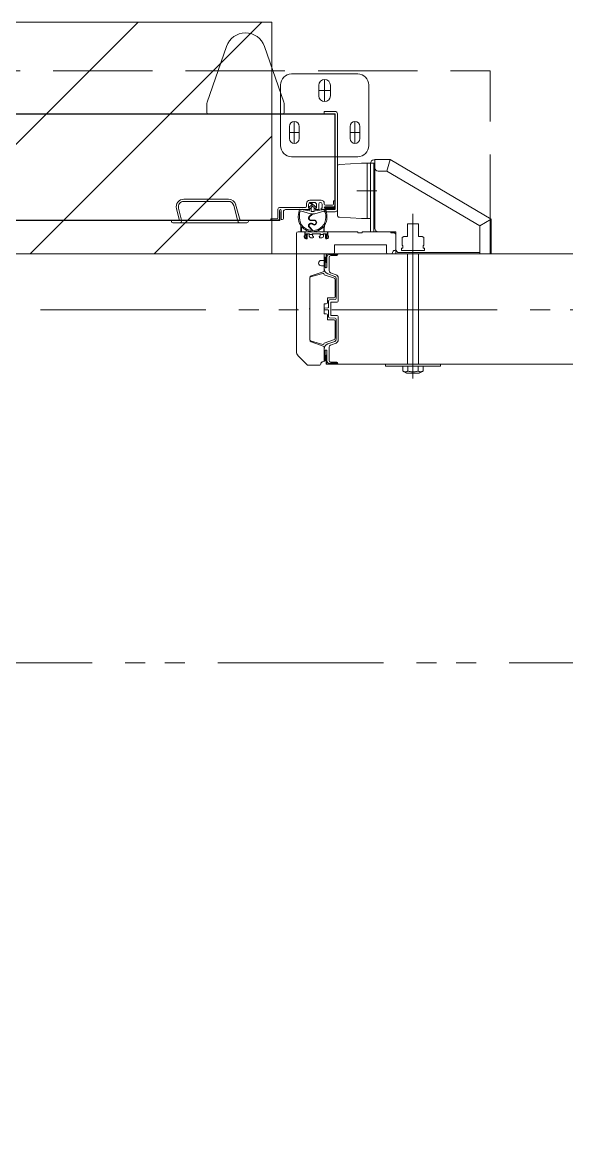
# Model space of a CAD drawing. Units: millimetres at full size. Extents: x -12803 to 120774, y -9413 to 101127.
# Drawn here: x 90024 to 90518, y 11129 to 12132 of the extents above; entities that cross this region are included whole.
import ezdxf

# ---------------------------------------------------------------- set-up
doc = ezdxf.new("R2010")
doc.units = ezdxf.units.MM
doc.header["$LTSCALE"] = 30
for name, pattern in [('DASHED3', [4, 3, -1]), ('DOUBLE_CHAIN1', [8.8, 5, -1, 0.6, -0.6, 0.6, -1]), ('LONG_CHAIN', [21, 18, -1, 1, -1])]:
    doc.linetypes.add(name, pattern=pattern)
doc.layers.add('0-0_NoName', color=7, linetype='Continuous')
for name, color, linetype, lineweight in [('1-1_AIHO20-排水溝', 7, 'Continuous', 15), ('2-0_通芯', 7, 'DOUBLE_CHAIN1', 15), ('2-2_間仕切り芯', 7, 'DOUBLE_CHAIN1', 15), ('3-3_AIHO30-厨房機器', 7, 'Continuous', 15)]:
    doc.layers.add(name, color=color, linetype=linetype, lineweight=lineweight)

# ---------------------------------------------------------------- blocks, each defined once
blk = doc.blocks.new('グループ部品-732')
at = {"layer": '1-1_AIHO20-排水溝'}
for points in [[(90250.36, 11922.41), (90250.36, 12132.41), (89450.36, 12132.41), (89450.36, 11922.41)], [(90250.36, 11922.41), (90750.36, 11922.41), (90750.36, 11097.41), (91530.36, 11097.41), (91530.36, 8897.41), (88250.36, 8897.41)]]:
    blk.add_lwpolyline(points, dxfattribs=at)
at = {"layer": '2-0_通芯'}
blk.add_line((74361.66, 11551.41), (120774.36, 11551.41), dxfattribs=at)
at = {"layer": '2-2_間仕切り芯'}
blk.add_line((83968.72, 11871.41), (92121.08, 11871.41), dxfattribs=at)
at = {"layer": '3-3_AIHO30-厨房機器'}
for p, q in [((89919.21, 11922.41), (90129.21, 12132.41)), ((90031.46, 11922.41), (90241.46, 12132.41)), ((90209.36, 12110.39), (90191.85, 12059.93)), ((90243.85, 12110.39), (90261.36, 12059.93)), ((90268.36, 12085.41), (90328.36, 12085.41)), ((90258.36, 12075.41), (90258.36, 12020.41)), ((90293.11, 12065.66), (90293.11, 12075.16)), ((90298.36, 12060.41), (90298.36, 12080.41)), ((90303.61, 12065.66), (90303.61, 12075.16)), ((90338.36, 12075.41), (90338.36, 12020.41)), ((90191.61, 12057.88), (90191.61, 12050.41)), ((90261.61, 12057.88), (90261.61, 12050.41)), ((90261.61, 12057.85), (90261.61, 12056.41)), ((90307.86, 12049.41), (89850.36, 12049.41)), ((90307.46, 12049.01), (89850.76, 12049.01)), ((90297.86, 12049.41), (90297.86, 12051.41)), ((90307.86, 12051.41), (90297.86, 12051.41)), ((90307.46, 11964.81), (90307.46, 12049.01)), ((90307.86, 11964.41), (90307.86, 12049.41)), ((90307.86, 11964.41), (90307.86, 12049.41)), ((90307.86, 11962.41), (90307.86, 12049.41)), ((90309.86, 12049.41), (90309.86, 11962.41)), ((90266.36, 12026.91), (90266.36, 12037.91)), ((90275.36, 12026.91), (90275.36, 12037.91)), ((90321.36, 12026.91), (90321.36, 12037.91)), ((90330.36, 12026.91), (90330.36, 12037.91)), ((90143.72, 11922.41), (90250.36, 12029.05)), ((90268.36, 12010.41), (90328.36, 12010.41)), ((90331.86, 12004.41), (90311.75, 12003.36)), ((90339.86, 12004.41), (90331.86, 12004.41)), ((90336.86, 11954.41), (90336.86, 12004.41)), ((90339.86, 11942.41), (90339.86, 12004.41)), ((90340.09, 12004.41), (90343.86, 12004.41)), ((90342.86, 12007.41), (90343.86, 12007.41)), ((90357.62, 12007.91), (90354.76, 11997.41)), ((90449.36, 11953.7), (90357.62, 12007.91)), ((90309.86, 11957.46), (90309.86, 12001.36)), ((90343.86, 11945.41), (90343.86, 12000.41)), ((90346.86, 11997.41), (90354.76, 11997.41)), ((90438.86, 11947.7), (90354.76, 11997.41)), ((90170.8, 11971.91), (90211.11, 11971.91)), ((90166.71, 11952.41), (90164.01, 11963.22)), ((90168.65, 11952.89), (90165.95, 11963.7)), ((90170.8, 11969.91), (90211.11, 11969.91)), ((90219.77, 11951.89), (90215.94, 11966.2)), ((90217.71, 11967.32), (90221.71, 11952.41)), ((90255.96, 11962.91), (90255.96, 11954.91)), ((90280.86, 11964.41), (90257.46, 11964.41)), ((90262.96, 11962.41), (90284.46, 11962.41)), ((90275.99, 11962.91), (90278.56, 11962.42)), ((90278.56, 11962.42), (90278.88, 11962.77)), ((90278.88, 11962.77), (90278.94, 11962.3)), ((90278.94, 11962.3), (90281.02, 11961.91)), ((90281.02, 11961.91), (90281.34, 11962.26)), ((90281.34, 11962.26), (90281.4, 11961.79)), ((90281.4, 11961.79), (90284.46, 11961.21)), ((90281.86, 11967.91), (90281.86, 11965.41)), ((90283.86, 11963.61), (90283.86, 11966.91)), ((90283.86, 11964.31), (90287.06, 11966.89)), ((90285.21, 11963.61), (90283.86, 11963.61)), ((90284.46, 11961.21), (90285.11, 11963.61)), ((90295.06, 11970.91), (90284.86, 11970.91)), ((90287.06, 11966.89), (90284.87, 11968.65)), ((90285.21, 11963.16), (90285.21, 11963.61)), ((90285.41, 11968.86), (90291.06, 11964.31)), ((90285.86, 11968.91), (90289.06, 11968.91)), ((90287.14, 11965.29), (90286.11, 11964.45)), ((90286.11, 11964.45), (90286.11, 11961.11)), ((90288.81, 11964.45), (90287.77, 11965.29)), ((90288.81, 11961.11), (90288.81, 11964.45)), ((90289.71, 11963.61), (90289.71, 11963.16)), ((90291.06, 11963.61), (90289.71, 11963.61)), ((90289.81, 11963.61), (90290.46, 11961.21)), ((90290.46, 11962.41), (90293.06, 11962.41)), ((90290.46, 11961.21), (90293.51, 11961.79)), ((90291.06, 11966.91), (90291.06, 11963.61)), ((90293.06, 11962.41), (90293.06, 11967.41)), ((90293.51, 11961.79), (90293.57, 11962.26)), ((90293.57, 11962.26), (90293.89, 11961.91)), ((90293.89, 11961.91), (90295.97, 11962.3)), ((90295.26, 11963.61), (90295.26, 11962.41)), ((90296.06, 11963.61), (90295.26, 11963.61)), ((90295.26, 11962.41), (90306.96, 11962.41)), ((90295.97, 11962.3), (90296.03, 11962.77)), ((90296.03, 11962.77), (90296.35, 11962.42)), ((90296.06, 11967.41), (90296.06, 11963.61)), ((90296.35, 11962.42), (90298.93, 11962.91)), ((90297.86, 11962.41), (90297.86, 11960.41)), ((90307.86, 11964.41), (90298, 11964.41)), ((90298.06, 11967.41), (90298.06, 11967.91)), ((90298.26, 11964.41), (90298.26, 11964.76)), ((90298.34, 11964.81), (90307.46, 11964.81)), ((90298.71, 11964.91), (90305.96, 11964.91)), ((90306.96, 11963.41), (90298.71, 11963.41)), ((90305.46, 11966.41), (90299.06, 11966.41)), ((90299.86, 11964.41), (90299.86, 11964.81)), ((90305.86, 11964.81), (90305.86, 11964.91)), ((90306.46, 11970.41), (90306.46, 11967.41)), ((90307.46, 11970.41), (90306.46, 11970.41)), ((90307.46, 11966.41), (90307.46, 11970.41)), ((89442.86, 11952.41), (90257.86, 11952.41)), ((89443.26, 11952.81), (90257.46, 11952.81)), ((90159.44, 11951.52), (90159.21, 11952.41)), ((90166.61, 11952.81), (90166.61, 11952.41)), ((90221.71, 11952.41), (90221.71, 11952.81)), ((90229.21, 11951.91), (90229.21, 11952.41)), ((90249.46, 11953.91), (90249.46, 11952.91)), ((90254.96, 11953.91), (90249.46, 11953.91)), ((90249.46, 11952.91), (90255.96, 11952.91)), ((90256.91, 11953.26), (90257.36, 11952.81)), ((90257.46, 11954.41), (90257.46, 11961.66)), ((90257.46, 11960.41), (90257.46, 11952.81)), ((90257.46, 11960.41), (90257.86, 11960.41)), ((90257.86, 11960.41), (90257.86, 11952.41)), ((90258.96, 11961.66), (90258.96, 11953.41)), ((90258.96, 11953.41), (90259.96, 11953.41)), ((90260.96, 11954.41), (90260.96, 11960.41)), ((90274.46, 11955.41), (90274.46, 11956.31)), ((90275.44, 11956.39), (90275.44, 11955.07)), ((90285.46, 11958.61), (90276.33, 11961.22)), ((90284.5, 11956.42), (90287.07, 11958.61)), ((90287.84, 11958.61), (90284.82, 11956.04)), ((90287.07, 11958.61), (90285.46, 11958.61)), ((90288.96, 11952.46), (90285.69, 11952.46)), ((90285.96, 11952.96), (90288.96, 11952.96)), ((90286.61, 11960.61), (90288.31, 11960.61)), ((90287.84, 11958.61), (90289.46, 11958.61)), ((90298.58, 11961.22), (90289.46, 11958.61)), ((90297.86, 11960.41), (90307.86, 11960.41)), ((90299.48, 11955.07), (90299.47, 11956.39)), ((90300.46, 11956.31), (90300.46, 11955.41)), ((90438.86, 11947.7), (90449.36, 11953.7)), ((90449.36, 11922.41), (90449.36, 11953.7)), ((90160.89, 11950.41), (90227.71, 11950.41)), ((90280.01, 11942.41), (90274.36, 11942.41)), ((90276.88, 11944.21), (90276.63, 11948.21)), ((90276.88, 11942.41), (90276.88, 11944.21)), ((90277.56, 11946.98), (90277.38, 11944.21)), ((90277.38, 11944.21), (90277.38, 11942.41)), ((90280.51, 11939.41), (90280.51, 11941.91)), ((90280.66, 11939.23), (90280.66, 11941.81)), ((90285.66, 11942.31), (90281.16, 11942.31)), ((90287.11, 11943.39), (90284.31, 11946.37)), ((90284.68, 11946.71), (90287.79, 11943.39)), ((90285.86, 11942.11), (90285.66, 11942.31)), ((90285.86, 11942.11), (90286.06, 11942.31)), ((90290.66, 11942.31), (90286.06, 11942.31)), ((90286.94, 11949.36), (90287.7, 11948.85)), ((90287.98, 11949.26), (90287.22, 11949.77)), ((90290.86, 11942.11), (90290.66, 11942.31)), ((90290.86, 11942.11), (90291.06, 11942.31)), ((90291.06, 11942.31), (90295.66, 11942.31)), ((90295.86, 11942.11), (90295.66, 11942.31)), ((90295.86, 11942.11), (90296.06, 11942.31)), ((90296.06, 11942.31), (90300.56, 11942.31)), ((90297.53, 11944.21), (90297.36, 11946.98)), ((90297.53, 11942.41), (90297.53, 11944.21)), ((90298.28, 11948.21), (90298.03, 11944.21)), ((90298.03, 11944.21), (90298.03, 11942.41)), ((90301.06, 11939.23), (90301.06, 11941.81)), ((90301.21, 11939.41), (90301.21, 11941.91)), ((90301.71, 11942.41), (90328.16, 11942.41)), ((90328.36, 11942.21), (90328.36, 11941.61)), ((90332.36, 11942.21), (90332.36, 11941.61)), ((90332.56, 11942.41), (90358.16, 11942.41)), ((90339.86, 11942.41), (90362.86, 11942.41)), ((90358.36, 11941.61), (90358.36, 11942.21)), ((90362.86, 11922.41), (90362.86, 11942.41)), ((90438.86, 11922.41), (90438.86, 11947.7)), ((90272.86, 11872.64), (90272.86, 11940.91)), ((90279.81, 11937.41), (90279.81, 11937.89)), ((90280.36, 11938.54), (90280.36, 11938.69)), ((90280.54, 11937.18), (90280.36, 11938.65)), ((90280.57, 11939.02), (90280.44, 11938.9)), ((90281.31, 11935.91), (90282.06, 11935.91)), ((90281.5, 11936.31), (90281.66, 11936.31)), ((90281.66, 11936.31), (90281.66, 11940.41)), ((90282.56, 11936.41), (90282.56, 11939.91)), ((90283.06, 11940.41), (90283.86, 11940.41)), ((90284.36, 11939.91), (90284.36, 11938.41)), ((90286.71, 11939.71), (90285.01, 11939.71)), ((90287.61, 11936.91), (90285.86, 11936.91)), ((90287.01, 11940.01), (90287.01, 11940.41)), ((90294.71, 11940.41), (90287.01, 11940.41)), ((90287.36, 11938.71), (90287.36, 11939.91)), ((90293.86, 11940.41), (90287.86, 11940.41)), ((90294.11, 11936.91), (90295.86, 11936.91)), ((90294.36, 11938.71), (90294.36, 11939.91)), ((90294.71, 11940.01), (90294.71, 11940.41)), ((90295.01, 11939.71), (90296.71, 11939.71)), ((90297.01, 11940.01), (90297.01, 11940.41)), ((90300.06, 11940.41), (90297.01, 11940.41)), ((90297.36, 11939.91), (90297.36, 11938.41)), ((90298.66, 11940.41), (90297.86, 11940.41)), ((90299.16, 11936.41), (90299.16, 11939.91)), ((90300.41, 11935.91), (90299.66, 11935.91)), ((90300.06, 11936.32), (90300.06, 11940.41)), ((90300.18, 11936.31), (90300.06, 11936.31)), ((90301.14, 11939.02), (90301.27, 11938.9)), ((90301.17, 11937.18), (90301.35, 11938.65)), ((90301.36, 11938.54), (90301.36, 11938.69)), ((90301.91, 11937.89), (90301.91, 11937.41)), ((90332.16, 11941.41), (90328.56, 11941.41)), ((90360.86, 11941.41), (90358.56, 11941.41)), ((90362.86, 11926.41), (90362.86, 11939.41)), ((90297.86, 11922.41), (90306.36, 11922.41)), ((90297.86, 11916.41), (90297.86, 11922.41)), ((90297.86, 11916.41), (90297.86, 11922.41)), ((90299.86, 11922.41), (90299.86, 11914.41)), ((90299.86, 11922.41), (90510.36, 11922.41)), ((90300.26, 11914.41), (90300.26, 11922.01)), ((90302.86, 11921.71), (90310.36, 11921.71)), ((90307.36, 11930.41), (90307.36, 11923.41)), ((90307.36, 11923.41), (90307.36, 11930.41)), ((90358.86, 11922.41), (90355.36, 11922.41)), ((90365.86, 11923.41), (90438.86, 11923.41)), ((90373.36, 11922.41), (90373.36, 11822.41)), ((90383.36, 11922.41), (90383.36, 11822.41)), ((90297.86, 11916.41), (90295.36, 11916.41)), ((90298.86, 11910.21), (90298.86, 11919.21)), ((90299.86, 11914.41), (90300.26, 11914.41)), ((90300.36, 11919.21), (90300.36, 11910.21)), ((90302.36, 11907.09), (90302.36, 11919.21)), ((90303.86, 11920.71), (90309.36, 11920.71)), ((90286.2, 11902.38), (90297.86, 11906.41)), ((90286.2, 11902.38), (90297.86, 11906.41)), ((90296.6, 11904.57), (90286.34, 11901.81)), ((90297.86, 11911.41), (90295.36, 11911.41)), ((90297.86, 11911.41), (90297.86, 11906.41)), ((90297.86, 11906.41), (90297.86, 11911.41)), ((90297.86, 11903.61), (90297.86, 11903.41)), ((90306.47, 11900.61), (90297.86, 11903.41)), ((90299.86, 11909.71), (90299.36, 11909.71)), ((90307.54, 11901.89), (90301.15, 11904.21)), ((90308.68, 11903.39), (90303.67, 11905.21)), ((90284.86, 11872.64), (90284.86, 11900.49)), ((90284.86, 11900.49), (90284.86, 11872.91)), ((90284.86, 11844.94), (90284.86, 11899.88)), ((90307.86, 11898.71), (90307.86, 11883.41)), ((90308.86, 11881.84), (90308.86, 11900.01)), ((90310.66, 11879.41), (90310.66, 11900.57)), ((90300.86, 11882.41), (90306.86, 11882.41)), ((90300.86, 11882.41), (90300.86, 11877.91)), ((90273.26, 11872.41), (90272.86, 11872.64)), ((90273.26, 11872.41), (90272.86, 11872.18)), ((90272.86, 11872.18), (90272.86, 11833.48)), ((90284.46, 11872.41), (90284.86, 11872.64)), ((90284.46, 11872.41), (90284.86, 11872.18)), ((90284.86, 11872.18), (90284.86, 11844.33)), ((90284.86, 11871.91), (90284.86, 11844.33)), ((90297.86, 11876.91), (90299.86, 11876.91)), ((90297.86, 11876.91), (90297.86, 11867.91)), ((90301.39, 11873.37), (90298.55, 11873.16)), ((90301.39, 11871.45), (90298.55, 11871.66)), ((90301.86, 11873.87), (90301.86, 11879.48)), ((90302.78, 11880.48), (90307.93, 11880.84)), ((90303.86, 11878.41), (90309.66, 11878.41)), ((90303.86, 11866.41), (90303.86, 11878.41)), ((90297.86, 11867.91), (90299.86, 11867.91)), ((90300.86, 11862.41), (90300.86, 11866.91)), ((90300.86, 11862.41), (90306.86, 11862.41)), ((90301.86, 11870.95), (90301.86, 11865.34)), ((90302.78, 11864.34), (90307.93, 11863.98)), ((90303.86, 11866.41), (90309.66, 11866.41)), ((90307.86, 11846.11), (90307.86, 11861.41)), ((90308.86, 11862.98), (90308.86, 11844.81)), ((90310.66, 11865.41), (90310.66, 11844.25)), ((90297.86, 11838.41), (90286.2, 11842.44)), ((90286.2, 11842.44), (90297.86, 11838.41)), ((90296.6, 11840.25), (90286.34, 11843.01)), ((90306.47, 11844.21), (90297.86, 11841.41)), ((90297.86, 11841.21), (90297.86, 11841.41)), ((90307.54, 11842.93), (90301.15, 11840.61)), ((90308.68, 11841.43), (90303.67, 11839.61)), ((90297.86, 11825.41), (90297.86, 11838.41)), ((90298.86, 11834.61), (90298.86, 11825.61)), ((90299.86, 11835.11), (90299.36, 11835.11)), ((90300.36, 11825.61), (90300.36, 11834.61)), ((90302.36, 11837.73), (90302.36, 11825.61)), ((90274.32, 11829.95), (90282.56, 11821.7)), ((90293.86, 11821.41), (90283.27, 11821.41)), ((90299.86, 11830.41), (90300.26, 11830.41)), ((90299.86, 11822.41), (90299.86, 11830.41)), ((90300.26, 11830.41), (90300.26, 11822.81)), ((90302.86, 11823.11), (90310.36, 11823.11)), ((90303.86, 11824.11), (90309.36, 11824.11)), ((90403.36, 11822.41), (90353.36, 11822.41)), ((90353.36, 11820.41), (90353.36, 11822.41)), ((90403.36, 11820.41), (90403.36, 11822.41)), ((90403.36, 11820.41), (90353.36, 11820.41)), ((90369.12, 11820.41), (90369.12, 11816.06)), ((90373.74, 11820.41), (90373.74, 11816.06)), ((90382.97, 11820.41), (90382.97, 11816.06)), ((90384.04, 11814.01), (90387.59, 11816.06)), ((90387.59, 11820.41), (90387.59, 11816.06))]:
    blk.add_line(p, q, dxfattribs=at)
at = {"layer": '3-3_AIHO30-厨房機器', "linetype": 'DASHED3'}
for p, q in [((88372.36, 12088.31), (90448.36, 12088.31)), ((90448.36, 11922.41), (90448.36, 12088.31)), ((90342.86, 11942.41), (90342.86, 12004.41)), ((90373.36, 11949.41), (90373.36, 11937.91)), ((90383.36, 11949.41), (90373.36, 11949.41)), ((90383.36, 11949.41), (90383.36, 11937.91)), ((90370.11, 11937.91), (90373.36, 11937.91)), ((90383.36, 11937.91), (90386.61, 11937.91)), ((88372.36, 11922.41), (90448.36, 11922.41)), ((90367.86, 11925.41), (90367.86, 11927.41)), ((90369.16, 11927.41), (90367.86, 11927.41)), ((90388.86, 11925.41), (90367.86, 11925.41)), ((90368.54, 11929.91), (90369.16, 11929.91)), ((90369.16, 11927.41), (90369.16, 11929.91)), ((90387.56, 11927.41), (90387.56, 11929.91)), ((90387.56, 11929.91), (90388.17, 11929.91)), ((90388.86, 11927.41), (90387.56, 11927.41)), ((90388.86, 11927.41), (90388.86, 11925.41))]:
    blk.add_line(p, q, dxfattribs=at)
at = {"layer": '3-3_AIHO30-厨房機器', "linetype": 'LONG_CHAIN'}
for p, q in [((90293.11, 12070.41), (90303.61, 12070.41)), ((90270.86, 12022.41), (90270.86, 12042.41)), ((90325.86, 12022.41), (90325.86, 12042.41)), ((90275.36, 12032.41), (90266.36, 12032.41)), ((90321.36, 12032.41), (90330.36, 12032.41)), ((90345.77, 11979.41), (90327.42, 11979.41)), ((90378.36, 11809.16), (90378.36, 11958.61))]:
    blk.add_line(p, q, dxfattribs=at)
at = {"layer": '3-3_AIHO30-厨房機器', "linetype": 'DASHED3'}
blk.add_lwpolyline([(89450.36, 11922.41), (90250.36, 11922.41), (90250.36, 12132.41), (89450.36, 12132.41)], close=True, dxfattribs=at)
at = {"layer": '3-3_AIHO30-厨房機器'}
for points in [[(90191.61, 12057.52), (90191.61, 12057.8), (90191.62, 12058.18), (90191.65, 12058.61), (90191.69, 12058.99), (90191.76, 12059.44), (90191.85, 12059.93)], [(90261.61, 12057.52), (90261.6, 12057.8), (90261.59, 12058.18), (90261.56, 12058.61), (90261.52, 12058.99), (90261.45, 12059.44), (90261.36, 12059.93)], [(90343.86, 12000.41), (90343.86, 12007.91), (90357.62, 12007.91)], [(90339.86, 11954.41), (90331.86, 11954.41), (90311.75, 11955.46)], [(90284.71, 11940.01), (90284.71, 11940.41), (90281.66, 11940.41)], [(90307.36, 11930.41), (90354.36, 11930.41), (90354.36, 11923.41)], [(90297.86, 11908.91), (90297.86, 11919.71), (90298.36, 11919.71), (90298.86, 11919.21)], [(90297.86, 11835.91), (90297.86, 11825.11), (90298.36, 11825.11), (90298.86, 11825.61)], [(90299.86, 11822.41), (90650.36, 11822.41), (90650.36, 10997.41), (91430.36, 10997.41), (91430.36, 8997.41), (88350.36, 8997.41), (88350.36, 11822.41), (89400.86, 11822.41)], [(90384.04, 11814.01), (90372.67, 11814.01), (90369.12, 11816.06)], [(90373.74, 11816.06), (90373.45, 11815.91), (90373.05, 11815.71), (90372.72, 11815.58), (90372.4, 11815.48), (90372.08, 11815.41), (90371.75, 11815.36), (90371.43, 11815.34), (90371.1, 11815.36), (90370.77, 11815.41), (90370.46, 11815.48), (90370.14, 11815.58), (90369.8, 11815.71), (90369.4, 11815.91), (90369.12, 11816.06)], [(90382.97, 11816.06), (90382.4, 11815.91), (90381.61, 11815.71), (90380.93, 11815.58), (90380.3, 11815.48), (90379.66, 11815.41), (90379, 11815.36), (90378.36, 11815.34), (90377.71, 11815.36), (90377.05, 11815.41), (90376.41, 11815.48), (90375.78, 11815.58), (90375.1, 11815.71), (90374.31, 11815.91), (90373.74, 11816.06)], [(90387.59, 11816.06), (90387.31, 11815.91), (90386.91, 11815.71), (90386.58, 11815.58), (90386.26, 11815.48), (90385.94, 11815.41), (90385.61, 11815.36), (90385.28, 11815.34), (90384.96, 11815.36), (90384.63, 11815.41), (90384.31, 11815.48), (90383.99, 11815.58), (90383.66, 11815.71), (90383.26, 11815.91), (90382.97, 11816.06)]]:
    blk.add_lwpolyline(points, dxfattribs=at)
at = {"layer": '3-3_AIHO30-厨房機器', "linetype": 'DASHED3'}
for points in [[(90368.54, 11929.91), (90368.54, 11937.01), (90370.11, 11937.91)], [(90388.17, 11929.91), (90388.17, 11937.01), (90386.61, 11937.91)]]:
    blk.add_lwpolyline(points, dxfattribs=at)
at = {"layer": '3-3_AIHO30-厨房機器'}
blk.add_lwpolyline([(88250.36, 11922.41), (90750.36, 11922.41), (90750.36, 11097.41), (91530.36, 11097.41), (91530.36, 8897.41), (88250.36, 8897.41)], close=True, dxfattribs=at)
for centre, radius, start, end in [((90226.61, 12104.41), 18.25, 19.20443, 160.79409), ((90268.36, 12075.41), 10, 90, 180), ((90328.36, 12075.41), 10, 0, 90), ((90298.36, 12075.16), 5.25, 0, 180), ((90298.36, 12065.66), 5.25, 180, 0), ((90192.61, 12050.41), 1, 180, 270), ((90260.61, 12050.41), 1, 270, 0), ((90270.86, 12037.91), 4.5, 0, 180), ((90307.86, 12049.41), 2, 0, 90), ((90325.86, 12037.91), 4.5, 0, 180), ((90270.86, 12026.91), 4.5, 180, 0), ((90325.86, 12026.91), 4.5, 180, 0), ((90268.36, 12020.41), 10, 180, 270), ((90328.36, 12020.41), 10, 270, 0), ((90311.86, 12001.36), 2, 93, 180), ((90342.86, 12004.41), 3, 90, 180), ((90346.86, 12000.41), 3, 180, 270), ((90170.8, 11964.91), 7, 90, 194), ((90211.11, 11964.91), 7, 15, 89.99999), ((90170.8, 11964.91), 5, 90, 194), ((90211.11, 11964.91), 5, 14.99999, 89.99998), ((90257.46, 11962.91), 1.5, 90, 180), ((90258.21, 11961.66), 0.75, 0, 180), ((90262.96, 11960.41), 2, 90, 180), ((90289.46, 11956.31), 15, 153.89612, 180), ((90280.86, 11965.41), 1, 270, 0), ((90284.86, 11967.91), 3, 90, 180), ((90285.86, 11966.91), 2, 90, 180), ((90284.46, 11963.16), 0.75, 270, 0), ((90287.46, 11964.9), 0.5, 51.14663, 128.85337), ((90289.06, 11966.91), 2, 0, 90), ((90290.46, 11963.16), 0.75, 180, 270), ((90294.56, 11967.41), 1.5, 0, 180), ((90295.06, 11967.91), 3, 0, 90), ((90298.71, 11964.16), 0.75, 90, 270), ((90299.06, 11967.41), 1, 180, 270), ((90285.46, 11956.31), 15, 0, 26.10388), ((90305.46, 11967.41), 1, 270, 0), ((90305.96, 11966.41), 1.5, 270, 0), ((90306.96, 11962.91), 0.5, 270, 90), ((90307.86, 11962.41), 2, 270, 0), ((90166.71, 11952.41), 2, 270, 14), ((90221.71, 11952.41), 2, 195, 270), ((90227.71, 11951.91), 1.5, 270, 0), ((90254.96, 11954.91), 1, 270, 0), ((90255.96, 11954.41), 1.5, 270, 0), ((90259.96, 11954.41), 1, 270, 0), ((90287.46, 11955.41), 13, 180, 213.64165), ((90287.46, 11955.41), 12.03, 181.60922, 268.34502), ((90289.46, 11956.31), 14.01, 159.50431, 179.67175), ((90285.96, 11954.71), 2.25, 130.36595, 270), ((90285.96, 11954.71), 1.75, 130.36595, 270), ((90286.61, 11961.11), 0.5, 180, 270), ((90288.96, 11950.71), 2.25, 235.93041, 90), ((90287.46, 11955.41), 12.03, 271.61134, 0.32825), ((90288.96, 11950.71), 1.75, 235.93041, 90), ((90288.31, 11961.11), 0.5, 270, 0), ((90287.46, 11955.41), 13, 326.35835, 0), ((90285.46, 11956.31), 14.01, 0.32825, 20.49569), ((90311.86, 11957.46), 2, 180, 267), ((90160.89, 11951.91), 1.5, 194.99999, 269.99994), ((90274.36, 11940.91), 1.5, 90, 180), ((90274.36, 11940.91), 1.5, 90, 180), ((90287.46, 11955.41), 13, 220.40494, 319.59506), ((90280.01, 11941.91), 0.5, 0, 90), ((90281.16, 11941.81), 0.5, 90, 180), ((90285.96, 11947.91), 2.25, 55.93041, 223.13952), ((90285.96, 11947.91), 1.75, 55.93041, 223.13952), ((90300.56, 11941.81), 0.5, 0, 90), ((90301.71, 11941.91), 0.5, 90, 180), ((90328.16, 11942.21), 0.2, 0, 90), ((90332.56, 11942.21), 0.2, 90, 180), ((90346.86, 11945.41), 3, 180, 270), ((90358.16, 11942.21), 0.2, 0, 90), ((90280.81, 11937.89), 1, 130.5416, 180), ((90281.31, 11937.41), 1.5, 180, 270), ((90279.51, 11939.41), 1, 310.5416, 0), ((90280.66, 11938.69), 0.3, 135, 187.25449), ((90281.54, 11937.31), 1, 187.25449, 270), ((90280.36, 11939.23), 0.3, 315, 0), ((90282.06, 11936.41), 0.5, 270, 0), ((90283.06, 11939.91), 0.5, 90, 180), ((90283.86, 11939.91), 0.5, 0, 90), ((90283.86, 11939.91), 0.5, 0, 90), ((90285.86, 11938.41), 1.5, 180, 270), ((90285.01, 11940.01), 0.3, 180, 270), ((90286.71, 11940.01), 0.3, 270, 0), ((90287.86, 11939.91), 0.5, 90, 180), ((90287.86, 11939.91), 0.5, 90, 180), ((90287.66, 11938.71), 0.3, 180, 267.2706), ((90287.61, 11937.66), 0.75, 270, 87.2706), ((90294.11, 11937.66), 0.75, 92.7294, 270), ((90293.86, 11939.91), 0.5, 0, 90), ((90294.06, 11938.71), 0.3, 272.7294, 0), ((90295.01, 11940.01), 0.3, 180, 270), ((90295.86, 11938.41), 1.5, 270, 0), ((90296.71, 11940.01), 0.3, 270, 0), ((90297.86, 11939.91), 0.5, 90, 180), ((90298.66, 11939.91), 0.5, 0, 90), ((90299.66, 11936.41), 0.5, 180, 270), ((90300.18, 11937.31), 1, 270, 352.74551), ((90300.41, 11937.41), 1.5, 270, 0), ((90301.36, 11939.23), 0.3, 180, 225), ((90302.21, 11939.41), 1, 180, 229.4584), ((90301.06, 11938.69), 0.3, 352.74551, 45), ((90300.91, 11937.89), 1, 0, 49.4584), ((90328.56, 11941.61), 0.2, 180, 270), ((90332.16, 11941.61), 0.2, 270, 0), ((90358.56, 11941.61), 0.2, 180, 270), ((90360.86, 11939.41), 2, 0, 90), ((90302.86, 11919.21), 2.5, 90, 180), ((90306.36, 11923.41), 1, 270, 0), ((90306.36, 11923.41), 1, 270, 0), ((90309.36, 11921.71), 1, 270, 0), ((90355.36, 11923.41), 1, 180, 270), ((90358.86, 11923.41), 1, 270, 0), ((90361.86, 11923.41), 2, 90, 180), ((90361.86, 11926.41), 1, 270, 0), ((90365.86, 11926.41), 3, 180, 270), ((90295.36, 11913.91), 2.5, 90, 270), ((90303.86, 11919.21), 1.5, 90, 180), ((90286.86, 11900.49), 2, 109.09349, 180), ((90286.86, 11900.49), 2, 109.09349, 180), ((90286.86, 11899.88), 2, 105.06849, 180), ((90296.86, 11903.61), 1, 0, 105.06849), ((90302.86, 11908.91), 5, 180, 250.01689), ((90299.36, 11910.21), 0.5, 180, 270), ((90299.86, 11910.21), 0.5, 270, 0), ((90304.36, 11907.09), 2, 180, 250.01689), ((90306.86, 11900.01), 2, 0, 70.01689), ((90307.66, 11900.57), 3, 0, 70.01689), ((90305.86, 11898.71), 2, 0, 71.99584), ((90306.86, 11883.41), 1, 270, 0), ((90307.86, 11881.84), 1, 274.08562, 0), ((90298.61, 11872.41), 0.75, 94.36054, 265.63946), ((90299.86, 11877.91), 1, 270, 0), ((90301.36, 11873.87), 0.5, 274.36054, 0), ((90301.36, 11870.95), 0.5, 0, 85.63946), ((90302.86, 11879.48), 1, 94.08562, 180), ((90309.66, 11879.41), 1, 270, 0), ((90299.86, 11866.91), 1, 0, 90), ((90302.86, 11865.34), 1, 180, 265.91438), ((90306.86, 11861.41), 1, 0, 90), ((90307.86, 11862.98), 1, 0, 85.91438), ((90309.66, 11865.41), 1, 0, 90), ((90286.86, 11844.94), 2, 180, 254.93151), ((90286.86, 11844.33), 2, 180, 250.90651), ((90286.86, 11844.33), 2, 180, 250.90651), ((90305.86, 11846.11), 2, 288.00416, 0), ((90306.86, 11844.81), 2, 289.98311, 0), ((90307.66, 11844.25), 3, 289.98311, 0), ((90277.86, 11833.48), 5, 180, 225), ((90277.86, 11833.48), 5, 180, 225), ((90296.86, 11841.21), 1, 254.93151, 0), ((90302.86, 11835.91), 5, 109.98311, 180), ((90299.36, 11834.61), 0.5, 90, 180), ((90299.86, 11834.61), 0.5, 0, 90), ((90304.36, 11837.73), 2, 109.98311, 180), ((90283.27, 11822.41), 1, 225, 270), ((90293.86, 11822.41), 1, 270, 0), ((90296.86, 11822.41), 2, 90, 180), ((90296.86, 11825.41), 1, 270, 0), ((90302.86, 11825.61), 2.5, 180, 270), ((90303.86, 11825.61), 1.5, 180, 270), ((90309.36, 11823.11), 1, 0, 90)]:
    blk.add_arc(centre, radius, start, end, dxfattribs=at)
blk = doc.blocks.new('グループ部品-763')
at = {"layer": '1-1_AIHO20-排水溝'}
for points in [[(90250.36, 11922.41), (90250.36, 12132.41), (89450.36, 12132.41), (89450.36, 11922.41)], [(90250.36, 11922.41), (90750.36, 11922.41), (90750.36, 11097.41), (91530.36, 11097.41), (91530.36, 8897.41), (88250.36, 8897.41)]]:
    blk.add_lwpolyline(points, dxfattribs=at)
at = {"layer": '3-3_AIHO30-厨房機器'}
for p, q in [((89919.21, 11922.41), (90129.21, 12132.41)), ((90031.46, 11922.41), (90241.46, 12132.41)), ((90209.36, 12110.39), (90191.85, 12059.93)), ((90243.85, 12110.39), (90261.36, 12059.93)), ((90268.36, 12085.41), (90328.36, 12085.41)), ((90258.36, 12075.41), (90258.36, 12020.41)), ((90293.11, 12065.66), (90293.11, 12075.16)), ((90298.36, 12060.41), (90298.36, 12080.41)), ((90303.61, 12065.66), (90303.61, 12075.16)), ((90338.36, 12075.41), (90338.36, 12020.41)), ((90191.61, 12057.88), (90191.61, 12050.41)), ((90261.61, 12057.88), (90261.61, 12050.41)), ((90261.61, 12057.85), (90261.61, 12056.41)), ((90307.86, 12049.41), (89850.36, 12049.41)), ((90307.46, 12049.01), (89850.76, 12049.01)), ((90297.86, 12049.41), (90297.86, 12051.41)), ((90307.86, 12051.41), (90297.86, 12051.41)), ((90307.46, 11964.81), (90307.46, 12049.01)), ((90307.86, 11964.41), (90307.86, 12049.41)), ((90307.86, 11964.41), (90307.86, 12049.41)), ((90307.86, 11962.41), (90307.86, 12049.41)), ((90309.86, 12049.41), (90309.86, 11962.41)), ((90266.36, 12026.91), (90266.36, 12037.91)), ((90275.36, 12026.91), (90275.36, 12037.91)), ((90321.36, 12026.91), (90321.36, 12037.91)), ((90330.36, 12026.91), (90330.36, 12037.91)), ((90143.72, 11922.41), (90250.36, 12029.05)), ((90268.36, 12010.41), (90328.36, 12010.41)), ((90331.86, 12004.41), (90311.75, 12003.36)), ((90339.86, 12004.41), (90331.86, 12004.41)), ((90336.86, 11954.41), (90336.86, 12004.41)), ((90339.86, 11942.41), (90339.86, 12004.41)), ((90340.09, 12004.41), (90343.86, 12004.41)), ((90342.86, 12007.41), (90343.86, 12007.41)), ((90357.62, 12007.91), (90354.76, 11997.41)), ((90449.36, 11953.7), (90357.62, 12007.91)), ((90309.86, 11957.46), (90309.86, 12001.36)), ((90343.86, 11945.41), (90343.86, 12000.41)), ((90346.86, 11997.41), (90354.76, 11997.41)), ((90438.86, 11947.7), (90354.76, 11997.41)), ((90170.8, 11971.91), (90211.11, 11971.91)), ((90166.71, 11952.41), (90164.01, 11963.22)), ((90168.65, 11952.89), (90165.95, 11963.7)), ((90170.8, 11969.91), (90211.11, 11969.91)), ((90219.77, 11951.89), (90215.94, 11966.2)), ((90217.71, 11967.32), (90221.71, 11952.41)), ((90255.96, 11962.91), (90255.96, 11954.91)), ((90280.86, 11964.41), (90257.46, 11964.41)), ((90262.96, 11962.41), (90284.46, 11962.41)), ((90275.99, 11962.91), (90278.56, 11962.42)), ((90278.56, 11962.42), (90278.88, 11962.77)), ((90278.88, 11962.77), (90278.94, 11962.3)), ((90278.94, 11962.3), (90281.02, 11961.91)), ((90281.02, 11961.91), (90281.34, 11962.26)), ((90281.34, 11962.26), (90281.4, 11961.79)), ((90281.4, 11961.79), (90284.46, 11961.21)), ((90281.86, 11967.91), (90281.86, 11965.41)), ((90283.86, 11963.61), (90283.86, 11966.91)), ((90283.86, 11964.31), (90287.06, 11966.89)), ((90285.21, 11963.61), (90283.86, 11963.61)), ((90284.46, 11961.21), (90285.11, 11963.61)), ((90295.06, 11970.91), (90284.86, 11970.91)), ((90287.06, 11966.89), (90284.87, 11968.65)), ((90285.21, 11963.16), (90285.21, 11963.61)), ((90285.41, 11968.86), (90291.06, 11964.31)), ((90285.86, 11968.91), (90289.06, 11968.91)), ((90287.14, 11965.29), (90286.11, 11964.45)), ((90286.11, 11964.45), (90286.11, 11961.11)), ((90288.81, 11964.45), (90287.77, 11965.29)), ((90288.81, 11961.11), (90288.81, 11964.45)), ((90289.71, 11963.61), (90289.71, 11963.16)), ((90291.06, 11963.61), (90289.71, 11963.61)), ((90289.81, 11963.61), (90290.46, 11961.21)), ((90290.46, 11962.41), (90293.06, 11962.41)), ((90290.46, 11961.21), (90293.51, 11961.79)), ((90291.06, 11966.91), (90291.06, 11963.61)), ((90293.06, 11962.41), (90293.06, 11967.41)), ((90293.51, 11961.79), (90293.57, 11962.26)), ((90293.57, 11962.26), (90293.89, 11961.91)), ((90293.89, 11961.91), (90295.97, 11962.3)), ((90295.26, 11963.61), (90295.26, 11962.41)), ((90296.06, 11963.61), (90295.26, 11963.61)), ((90295.26, 11962.41), (90306.96, 11962.41)), ((90295.97, 11962.3), (90296.03, 11962.77)), ((90296.03, 11962.77), (90296.35, 11962.42)), ((90296.06, 11967.41), (90296.06, 11963.61)), ((90296.35, 11962.42), (90298.93, 11962.91)), ((90297.86, 11962.41), (90297.86, 11960.41)), ((90307.86, 11964.41), (90298, 11964.41)), ((90298.06, 11967.41), (90298.06, 11967.91)), ((90298.26, 11964.41), (90298.26, 11964.76)), ((90298.34, 11964.81), (90307.46, 11964.81)), ((90298.71, 11964.91), (90305.96, 11964.91)), ((90306.96, 11963.41), (90298.71, 11963.41)), ((90305.46, 11966.41), (90299.06, 11966.41)), ((90299.86, 11964.41), (90299.86, 11964.81)), ((90305.86, 11964.81), (90305.86, 11964.91)), ((90306.46, 11970.41), (90306.46, 11967.41)), ((90307.46, 11970.41), (90306.46, 11970.41)), ((90307.46, 11966.41), (90307.46, 11970.41)), ((89442.86, 11952.41), (90257.86, 11952.41)), ((89443.26, 11952.81), (90257.46, 11952.81)), ((90159.44, 11951.52), (90159.21, 11952.41)), ((90166.61, 11952.81), (90166.61, 11952.41)), ((90221.71, 11952.41), (90221.71, 11952.81)), ((90229.21, 11951.91), (90229.21, 11952.41)), ((90249.46, 11953.91), (90249.46, 11952.91)), ((90254.96, 11953.91), (90249.46, 11953.91)), ((90249.46, 11952.91), (90255.96, 11952.91)), ((90256.91, 11953.26), (90257.36, 11952.81)), ((90257.46, 11954.41), (90257.46, 11961.66)), ((90257.46, 11960.41), (90257.46, 11952.81)), ((90257.46, 11960.41), (90257.86, 11960.41)), ((90257.86, 11960.41), (90257.86, 11952.41)), ((90258.96, 11961.66), (90258.96, 11953.41)), ((90258.96, 11953.41), (90259.96, 11953.41)), ((90260.96, 11954.41), (90260.96, 11960.41)), ((90274.46, 11955.41), (90274.46, 11956.31)), ((90275.44, 11956.39), (90275.44, 11955.07)), ((90285.46, 11958.61), (90276.33, 11961.22)), ((90284.5, 11956.42), (90287.07, 11958.61)), ((90287.84, 11958.61), (90284.82, 11956.04)), ((90287.07, 11958.61), (90285.46, 11958.61)), ((90288.96, 11952.46), (90285.69, 11952.46)), ((90285.96, 11952.96), (90288.96, 11952.96)), ((90286.61, 11960.61), (90288.31, 11960.61)), ((90287.84, 11958.61), (90289.46, 11958.61)), ((90298.58, 11961.22), (90289.46, 11958.61)), ((90297.86, 11960.41), (90307.86, 11960.41)), ((90299.48, 11955.07), (90299.47, 11956.39)), ((90300.46, 11956.31), (90300.46, 11955.41)), ((90438.86, 11947.7), (90449.36, 11953.7)), ((90449.36, 11922.41), (90449.36, 11953.7)), ((90160.89, 11950.41), (90227.71, 11950.41)), ((90280.01, 11942.41), (90274.36, 11942.41)), ((90276.88, 11944.21), (90276.63, 11948.21)), ((90276.88, 11942.41), (90276.88, 11944.21)), ((90277.56, 11946.98), (90277.38, 11944.21)), ((90277.38, 11944.21), (90277.38, 11942.41)), ((90280.51, 11939.41), (90280.51, 11941.91)), ((90280.66, 11939.23), (90280.66, 11941.81)), ((90285.66, 11942.31), (90281.16, 11942.31)), ((90287.11, 11943.39), (90284.31, 11946.37)), ((90284.68, 11946.71), (90287.79, 11943.39)), ((90285.86, 11942.11), (90285.66, 11942.31)), ((90285.86, 11942.11), (90286.06, 11942.31)), ((90290.66, 11942.31), (90286.06, 11942.31)), ((90286.94, 11949.36), (90287.7, 11948.85)), ((90287.98, 11949.26), (90287.22, 11949.77)), ((90290.86, 11942.11), (90290.66, 11942.31)), ((90290.86, 11942.11), (90291.06, 11942.31)), ((90291.06, 11942.31), (90295.66, 11942.31)), ((90295.86, 11942.11), (90295.66, 11942.31)), ((90295.86, 11942.11), (90296.06, 11942.31)), ((90296.06, 11942.31), (90300.56, 11942.31)), ((90297.53, 11944.21), (90297.36, 11946.98)), ((90297.53, 11942.41), (90297.53, 11944.21)), ((90298.28, 11948.21), (90298.03, 11944.21)), ((90298.03, 11944.21), (90298.03, 11942.41)), ((90301.06, 11939.23), (90301.06, 11941.81)), ((90301.21, 11939.41), (90301.21, 11941.91)), ((90301.71, 11942.41), (90328.16, 11942.41)), ((90328.36, 11942.21), (90328.36, 11941.61)), ((90332.36, 11942.21), (90332.36, 11941.61)), ((90332.56, 11942.41), (90358.16, 11942.41)), ((90339.86, 11942.41), (90362.86, 11942.41)), ((90358.36, 11941.61), (90358.36, 11942.21)), ((90362.86, 11922.41), (90362.86, 11942.41)), ((90438.86, 11922.41), (90438.86, 11947.7)), ((90272.86, 11872.64), (90272.86, 11940.91)), ((90279.81, 11937.41), (90279.81, 11937.89)), ((90280.36, 11938.54), (90280.36, 11938.69)), ((90280.54, 11937.18), (90280.36, 11938.65)), ((90280.57, 11939.02), (90280.44, 11938.9)), ((90281.31, 11935.91), (90282.06, 11935.91)), ((90281.5, 11936.31), (90281.66, 11936.31)), ((90281.66, 11936.31), (90281.66, 11940.41)), ((90282.56, 11936.41), (90282.56, 11939.91)), ((90283.06, 11940.41), (90283.86, 11940.41)), ((90284.36, 11939.91), (90284.36, 11938.41)), ((90286.71, 11939.71), (90285.01, 11939.71)), ((90287.61, 11936.91), (90285.86, 11936.91)), ((90287.01, 11940.01), (90287.01, 11940.41)), ((90294.71, 11940.41), (90287.01, 11940.41)), ((90287.36, 11938.71), (90287.36, 11939.91)), ((90293.86, 11940.41), (90287.86, 11940.41)), ((90294.11, 11936.91), (90295.86, 11936.91)), ((90294.36, 11938.71), (90294.36, 11939.91)), ((90294.71, 11940.01), (90294.71, 11940.41)), ((90295.01, 11939.71), (90296.71, 11939.71)), ((90297.01, 11940.01), (90297.01, 11940.41)), ((90300.06, 11940.41), (90297.01, 11940.41)), ((90297.36, 11939.91), (90297.36, 11938.41)), ((90298.66, 11940.41), (90297.86, 11940.41)), ((90299.16, 11936.41), (90299.16, 11939.91)), ((90300.41, 11935.91), (90299.66, 11935.91)), ((90300.06, 11936.32), (90300.06, 11940.41)), ((90300.18, 11936.31), (90300.06, 11936.31)), ((90301.14, 11939.02), (90301.27, 11938.9)), ((90301.17, 11937.18), (90301.35, 11938.65)), ((90301.36, 11938.54), (90301.36, 11938.69)), ((90301.91, 11937.89), (90301.91, 11937.41)), ((90332.16, 11941.41), (90328.56, 11941.41)), ((90360.86, 11941.41), (90358.56, 11941.41)), ((90362.86, 11926.41), (90362.86, 11939.41)), ((90297.86, 11922.41), (90306.36, 11922.41)), ((90297.86, 11916.41), (90297.86, 11922.41)), ((90297.86, 11916.41), (90297.86, 11922.41)), ((90299.86, 11922.41), (90299.86, 11914.41)), ((90299.86, 11922.41), (90510.36, 11922.41)), ((90300.26, 11914.41), (90300.26, 11922.01)), ((90302.86, 11921.71), (90310.36, 11921.71)), ((90307.36, 11930.41), (90307.36, 11923.41)), ((90307.36, 11923.41), (90307.36, 11930.41)), ((90358.86, 11922.41), (90355.36, 11922.41)), ((90365.86, 11923.41), (90438.86, 11923.41)), ((90373.36, 11922.41), (90373.36, 11822.41)), ((90383.36, 11922.41), (90383.36, 11822.41)), ((90297.86, 11916.41), (90295.36, 11916.41)), ((90298.86, 11910.21), (90298.86, 11919.21)), ((90299.86, 11914.41), (90300.26, 11914.41)), ((90300.36, 11919.21), (90300.36, 11910.21)), ((90302.36, 11907.09), (90302.36, 11919.21)), ((90303.86, 11920.71), (90309.36, 11920.71)), ((90286.2, 11902.38), (90297.86, 11906.41)), ((90286.2, 11902.38), (90297.86, 11906.41)), ((90296.6, 11904.57), (90286.34, 11901.81)), ((90297.86, 11911.41), (90295.36, 11911.41)), ((90297.86, 11911.41), (90297.86, 11906.41)), ((90297.86, 11906.41), (90297.86, 11911.41)), ((90297.86, 11903.61), (90297.86, 11903.41)), ((90306.47, 11900.61), (90297.86, 11903.41)), ((90299.86, 11909.71), (90299.36, 11909.71)), ((90307.54, 11901.89), (90301.15, 11904.21)), ((90308.68, 11903.39), (90303.67, 11905.21)), ((90284.86, 11872.64), (90284.86, 11900.49)), ((90284.86, 11900.49), (90284.86, 11872.91)), ((90284.86, 11844.94), (90284.86, 11899.88)), ((90307.86, 11898.71), (90307.86, 11883.41)), ((90308.86, 11881.84), (90308.86, 11900.01)), ((90310.66, 11879.41), (90310.66, 11900.57)), ((90300.86, 11882.41), (90306.86, 11882.41)), ((90300.86, 11882.41), (90300.86, 11877.91)), ((90273.26, 11872.41), (90272.86, 11872.64)), ((90273.26, 11872.41), (90272.86, 11872.18)), ((90272.86, 11872.18), (90272.86, 11833.48)), ((90284.46, 11872.41), (90284.86, 11872.64)), ((90284.46, 11872.41), (90284.86, 11872.18)), ((90284.86, 11872.18), (90284.86, 11844.33)), ((90284.86, 11871.91), (90284.86, 11844.33)), ((90297.86, 11876.91), (90299.86, 11876.91)), ((90297.86, 11876.91), (90297.86, 11867.91)), ((90301.39, 11873.37), (90298.55, 11873.16)), ((90301.39, 11871.45), (90298.55, 11871.66)), ((90301.86, 11873.87), (90301.86, 11879.48)), ((90302.78, 11880.48), (90307.93, 11880.84)), ((90303.86, 11878.41), (90309.66, 11878.41)), ((90303.86, 11866.41), (90303.86, 11878.41)), ((90297.86, 11867.91), (90299.86, 11867.91)), ((90300.86, 11862.41), (90300.86, 11866.91)), ((90300.86, 11862.41), (90306.86, 11862.41)), ((90301.86, 11870.95), (90301.86, 11865.34)), ((90302.78, 11864.34), (90307.93, 11863.98)), ((90303.86, 11866.41), (90309.66, 11866.41)), ((90307.86, 11846.11), (90307.86, 11861.41)), ((90308.86, 11862.98), (90308.86, 11844.81)), ((90310.66, 11865.41), (90310.66, 11844.25)), ((90297.86, 11838.41), (90286.2, 11842.44)), ((90286.2, 11842.44), (90297.86, 11838.41)), ((90296.6, 11840.25), (90286.34, 11843.01)), ((90306.47, 11844.21), (90297.86, 11841.41)), ((90297.86, 11841.21), (90297.86, 11841.41)), ((90307.54, 11842.93), (90301.15, 11840.61)), ((90308.68, 11841.43), (90303.67, 11839.61)), ((90297.86, 11825.41), (90297.86, 11838.41)), ((90298.86, 11834.61), (90298.86, 11825.61)), ((90299.86, 11835.11), (90299.36, 11835.11)), ((90300.36, 11825.61), (90300.36, 11834.61)), ((90302.36, 11837.73), (90302.36, 11825.61)), ((90274.32, 11829.95), (90282.56, 11821.7)), ((90293.86, 11821.41), (90283.27, 11821.41)), ((90299.86, 11830.41), (90300.26, 11830.41)), ((90299.86, 11822.41), (90299.86, 11830.41)), ((90300.26, 11830.41), (90300.26, 11822.81)), ((90302.86, 11823.11), (90310.36, 11823.11)), ((90303.86, 11824.11), (90309.36, 11824.11)), ((90403.36, 11822.41), (90353.36, 11822.41)), ((90353.36, 11820.41), (90353.36, 11822.41)), ((90403.36, 11820.41), (90403.36, 11822.41)), ((90403.36, 11820.41), (90353.36, 11820.41)), ((90369.12, 11820.41), (90369.12, 11816.06)), ((90373.74, 11820.41), (90373.74, 11816.06)), ((90382.97, 11820.41), (90382.97, 11816.06)), ((90384.04, 11814.01), (90387.59, 11816.06)), ((90387.59, 11820.41), (90387.59, 11816.06))]:
    blk.add_line(p, q, dxfattribs=at)
at = {"layer": '3-3_AIHO30-厨房機器', "linetype": 'DASHED3'}
for p, q in [((88372.36, 12088.31), (90448.36, 12088.31)), ((90448.36, 11922.41), (90448.36, 12088.31)), ((90342.86, 11942.41), (90342.86, 12004.41)), ((90373.36, 11949.41), (90373.36, 11937.91)), ((90383.36, 11949.41), (90373.36, 11949.41)), ((90383.36, 11949.41), (90383.36, 11937.91)), ((90370.11, 11937.91), (90373.36, 11937.91)), ((90383.36, 11937.91), (90386.61, 11937.91)), ((88372.36, 11922.41), (90448.36, 11922.41)), ((90367.86, 11925.41), (90367.86, 11927.41)), ((90369.16, 11927.41), (90367.86, 11927.41)), ((90388.86, 11925.41), (90367.86, 11925.41)), ((90368.54, 11929.91), (90369.16, 11929.91)), ((90369.16, 11927.41), (90369.16, 11929.91)), ((90387.56, 11927.41), (90387.56, 11929.91)), ((90387.56, 11929.91), (90388.17, 11929.91)), ((90388.86, 11927.41), (90387.56, 11927.41)), ((90388.86, 11927.41), (90388.86, 11925.41))]:
    blk.add_line(p, q, dxfattribs=at)
at = {"layer": '3-3_AIHO30-厨房機器', "linetype": 'LONG_CHAIN'}
for p, q in [((90293.11, 12070.41), (90303.61, 12070.41)), ((90270.86, 12022.41), (90270.86, 12042.41)), ((90325.86, 12022.41), (90325.86, 12042.41)), ((90275.36, 12032.41), (90266.36, 12032.41)), ((90321.36, 12032.41), (90330.36, 12032.41)), ((90345.77, 11979.41), (90327.42, 11979.41)), ((90378.36, 11809.16), (90378.36, 11958.61))]:
    blk.add_line(p, q, dxfattribs=at)
at = {"layer": '3-3_AIHO30-厨房機器', "linetype": 'DASHED3'}
blk.add_lwpolyline([(89450.36, 11922.41), (90250.36, 11922.41), (90250.36, 12132.41), (89450.36, 12132.41)], close=True, dxfattribs=at)
at = {"layer": '3-3_AIHO30-厨房機器'}
for points in [[(90191.61, 12057.52), (90191.61, 12057.8), (90191.62, 12058.18), (90191.65, 12058.61), (90191.69, 12058.99), (90191.76, 12059.44), (90191.85, 12059.93)], [(90261.61, 12057.52), (90261.6, 12057.8), (90261.59, 12058.18), (90261.56, 12058.61), (90261.52, 12058.99), (90261.45, 12059.44), (90261.36, 12059.93)], [(90343.86, 12000.41), (90343.86, 12007.91), (90357.62, 12007.91)], [(90339.86, 11954.41), (90331.86, 11954.41), (90311.75, 11955.46)], [(90284.71, 11940.01), (90284.71, 11940.41), (90281.66, 11940.41)], [(90307.36, 11930.41), (90354.36, 11930.41), (90354.36, 11923.41)], [(90297.86, 11908.91), (90297.86, 11919.71), (90298.36, 11919.71), (90298.86, 11919.21)], [(90297.86, 11835.91), (90297.86, 11825.11), (90298.36, 11825.11), (90298.86, 11825.61)], [(90299.86, 11822.41), (90650.36, 11822.41), (90650.36, 10997.41), (91430.36, 10997.41), (91430.36, 8997.41), (88350.36, 8997.41), (88350.36, 11822.41), (89400.86, 11822.41)], [(90384.04, 11814.01), (90372.67, 11814.01), (90369.12, 11816.06)], [(90373.74, 11816.06), (90373.45, 11815.91), (90373.05, 11815.71), (90372.72, 11815.58), (90372.4, 11815.48), (90372.08, 11815.41), (90371.75, 11815.36), (90371.43, 11815.34), (90371.1, 11815.36), (90370.77, 11815.41), (90370.46, 11815.48), (90370.14, 11815.58), (90369.8, 11815.71), (90369.4, 11815.91), (90369.12, 11816.06)], [(90382.97, 11816.06), (90382.4, 11815.91), (90381.61, 11815.71), (90380.93, 11815.58), (90380.3, 11815.48), (90379.66, 11815.41), (90379, 11815.36), (90378.36, 11815.34), (90377.71, 11815.36), (90377.05, 11815.41), (90376.41, 11815.48), (90375.78, 11815.58), (90375.1, 11815.71), (90374.31, 11815.91), (90373.74, 11816.06)], [(90387.59, 11816.06), (90387.31, 11815.91), (90386.91, 11815.71), (90386.58, 11815.58), (90386.26, 11815.48), (90385.94, 11815.41), (90385.61, 11815.36), (90385.28, 11815.34), (90384.96, 11815.36), (90384.63, 11815.41), (90384.31, 11815.48), (90383.99, 11815.58), (90383.66, 11815.71), (90383.26, 11815.91), (90382.97, 11816.06)]]:
    blk.add_lwpolyline(points, dxfattribs=at)
at = {"layer": '3-3_AIHO30-厨房機器', "linetype": 'DASHED3'}
for points in [[(90368.54, 11929.91), (90368.54, 11937.01), (90370.11, 11937.91)], [(90388.17, 11929.91), (90388.17, 11937.01), (90386.61, 11937.91)]]:
    blk.add_lwpolyline(points, dxfattribs=at)
at = {"layer": '3-3_AIHO30-厨房機器'}
blk.add_lwpolyline([(88250.36, 11922.41), (90750.36, 11922.41), (90750.36, 11097.41), (91530.36, 11097.41), (91530.36, 8897.41), (88250.36, 8897.41)], close=True, dxfattribs=at)
for centre, radius, start, end in [((90226.61, 12104.41), 18.25, 19.20443, 160.79409), ((90268.36, 12075.41), 10, 90, 180), ((90328.36, 12075.41), 10, 0, 90), ((90298.36, 12075.16), 5.25, 0, 180), ((90298.36, 12065.66), 5.25, 180, 0), ((90192.61, 12050.41), 1, 180, 270), ((90260.61, 12050.41), 1, 270, 0), ((90270.86, 12037.91), 4.5, 0, 180), ((90307.86, 12049.41), 2, 0, 90), ((90325.86, 12037.91), 4.5, 0, 180), ((90270.86, 12026.91), 4.5, 180, 0), ((90325.86, 12026.91), 4.5, 180, 0), ((90268.36, 12020.41), 10, 180, 270), ((90328.36, 12020.41), 10, 270, 0), ((90311.86, 12001.36), 2, 93, 180), ((90342.86, 12004.41), 3, 90, 180), ((90346.86, 12000.41), 3, 180, 270), ((90170.8, 11964.91), 7, 90, 194), ((90211.11, 11964.91), 7, 15, 89.99999), ((90170.8, 11964.91), 5, 90, 194), ((90211.11, 11964.91), 5, 14.99999, 89.99998), ((90257.46, 11962.91), 1.5, 90, 180), ((90258.21, 11961.66), 0.75, 0, 180), ((90262.96, 11960.41), 2, 90, 180), ((90289.46, 11956.31), 15, 153.89612, 180), ((90280.86, 11965.41), 1, 270, 0), ((90284.86, 11967.91), 3, 90, 180), ((90285.86, 11966.91), 2, 90, 180), ((90284.46, 11963.16), 0.75, 270, 0), ((90287.46, 11964.9), 0.5, 51.14663, 128.85337), ((90289.06, 11966.91), 2, 0, 90), ((90290.46, 11963.16), 0.75, 180, 270), ((90294.56, 11967.41), 1.5, 0, 180), ((90295.06, 11967.91), 3, 0, 90), ((90298.71, 11964.16), 0.75, 90, 270), ((90299.06, 11967.41), 1, 180, 270), ((90285.46, 11956.31), 15, 0, 26.10388), ((90305.46, 11967.41), 1, 270, 0), ((90305.96, 11966.41), 1.5, 270, 0), ((90306.96, 11962.91), 0.5, 270, 90), ((90307.86, 11962.41), 2, 270, 0), ((90166.71, 11952.41), 2, 270, 14), ((90221.71, 11952.41), 2, 195, 270), ((90227.71, 11951.91), 1.5, 270, 0), ((90254.96, 11954.91), 1, 270, 0), ((90255.96, 11954.41), 1.5, 270, 0), ((90259.96, 11954.41), 1, 270, 0), ((90287.46, 11955.41), 13, 180, 213.64165), ((90287.46, 11955.41), 12.03, 181.60922, 268.34502), ((90289.46, 11956.31), 14.01, 159.50431, 179.67175), ((90285.96, 11954.71), 2.25, 130.36595, 270), ((90285.96, 11954.71), 1.75, 130.36595, 270), ((90286.61, 11961.11), 0.5, 180, 270), ((90288.96, 11950.71), 2.25, 235.93041, 90), ((90287.46, 11955.41), 12.03, 271.61134, 0.32825), ((90288.96, 11950.71), 1.75, 235.93041, 90), ((90288.31, 11961.11), 0.5, 270, 0), ((90287.46, 11955.41), 13, 326.35835, 0), ((90285.46, 11956.31), 14.01, 0.32825, 20.49569), ((90311.86, 11957.46), 2, 180, 267), ((90160.89, 11951.91), 1.5, 194.99999, 269.99994), ((90274.36, 11940.91), 1.5, 90, 180), ((90274.36, 11940.91), 1.5, 90, 180), ((90287.46, 11955.41), 13, 220.40494, 319.59506), ((90280.01, 11941.91), 0.5, 0, 90), ((90281.16, 11941.81), 0.5, 90, 180), ((90285.96, 11947.91), 2.25, 55.93041, 223.13952), ((90285.96, 11947.91), 1.75, 55.93041, 223.13952), ((90300.56, 11941.81), 0.5, 0, 90), ((90301.71, 11941.91), 0.5, 90, 180), ((90328.16, 11942.21), 0.2, 0, 90), ((90332.56, 11942.21), 0.2, 90, 180), ((90346.86, 11945.41), 3, 180, 270), ((90358.16, 11942.21), 0.2, 0, 90), ((90280.81, 11937.89), 1, 130.5416, 180), ((90281.31, 11937.41), 1.5, 180, 270), ((90279.51, 11939.41), 1, 310.5416, 0), ((90280.66, 11938.69), 0.3, 135, 187.25449), ((90281.54, 11937.31), 1, 187.25449, 270), ((90280.36, 11939.23), 0.3, 315, 0), ((90282.06, 11936.41), 0.5, 270, 0), ((90283.06, 11939.91), 0.5, 90, 180), ((90283.86, 11939.91), 0.5, 0, 90), ((90283.86, 11939.91), 0.5, 0, 90), ((90285.86, 11938.41), 1.5, 180, 270), ((90285.01, 11940.01), 0.3, 180, 270), ((90286.71, 11940.01), 0.3, 270, 0), ((90287.86, 11939.91), 0.5, 90, 180), ((90287.86, 11939.91), 0.5, 90, 180), ((90287.66, 11938.71), 0.3, 180, 267.2706), ((90287.61, 11937.66), 0.75, 270, 87.2706), ((90294.11, 11937.66), 0.75, 92.7294, 270), ((90293.86, 11939.91), 0.5, 0, 90), ((90294.06, 11938.71), 0.3, 272.7294, 0), ((90295.01, 11940.01), 0.3, 180, 270), ((90295.86, 11938.41), 1.5, 270, 0), ((90296.71, 11940.01), 0.3, 270, 0), ((90297.86, 11939.91), 0.5, 90, 180), ((90298.66, 11939.91), 0.5, 0, 90), ((90299.66, 11936.41), 0.5, 180, 270), ((90300.18, 11937.31), 1, 270, 352.74551), ((90300.41, 11937.41), 1.5, 270, 0), ((90301.36, 11939.23), 0.3, 180, 225), ((90302.21, 11939.41), 1, 180, 229.4584), ((90301.06, 11938.69), 0.3, 352.74551, 45), ((90300.91, 11937.89), 1, 0, 49.4584), ((90328.56, 11941.61), 0.2, 180, 270), ((90332.16, 11941.61), 0.2, 270, 0), ((90358.56, 11941.61), 0.2, 180, 270), ((90360.86, 11939.41), 2, 0, 90), ((90302.86, 11919.21), 2.5, 90, 180), ((90306.36, 11923.41), 1, 270, 0), ((90306.36, 11923.41), 1, 270, 0), ((90309.36, 11921.71), 1, 270, 0), ((90355.36, 11923.41), 1, 180, 270), ((90358.86, 11923.41), 1, 270, 0), ((90361.86, 11923.41), 2, 90, 180), ((90361.86, 11926.41), 1, 270, 0), ((90365.86, 11926.41), 3, 180, 270), ((90295.36, 11913.91), 2.5, 90, 270), ((90303.86, 11919.21), 1.5, 90, 180), ((90286.86, 11900.49), 2, 109.09349, 180), ((90286.86, 11900.49), 2, 109.09349, 180), ((90286.86, 11899.88), 2, 105.06849, 180), ((90296.86, 11903.61), 1, 0, 105.06849), ((90302.86, 11908.91), 5, 180, 250.01689), ((90299.36, 11910.21), 0.5, 180, 270), ((90299.86, 11910.21), 0.5, 270, 0), ((90304.36, 11907.09), 2, 180, 250.01689), ((90306.86, 11900.01), 2, 0, 70.01689), ((90307.66, 11900.57), 3, 0, 70.01689), ((90305.86, 11898.71), 2, 0, 71.99584), ((90306.86, 11883.41), 1, 270, 0), ((90307.86, 11881.84), 1, 274.08562, 0), ((90298.61, 11872.41), 0.75, 94.36054, 265.63946), ((90299.86, 11877.91), 1, 270, 0), ((90301.36, 11873.87), 0.5, 274.36054, 0), ((90301.36, 11870.95), 0.5, 0, 85.63946), ((90302.86, 11879.48), 1, 94.08562, 180), ((90309.66, 11879.41), 1, 270, 0), ((90299.86, 11866.91), 1, 0, 90), ((90302.86, 11865.34), 1, 180, 265.91438), ((90306.86, 11861.41), 1, 0, 90), ((90307.86, 11862.98), 1, 0, 85.91438), ((90309.66, 11865.41), 1, 0, 90), ((90286.86, 11844.94), 2, 180, 254.93151), ((90286.86, 11844.33), 2, 180, 250.90651), ((90286.86, 11844.33), 2, 180, 250.90651), ((90305.86, 11846.11), 2, 288.00416, 0), ((90306.86, 11844.81), 2, 289.98311, 0), ((90307.66, 11844.25), 3, 289.98311, 0), ((90277.86, 11833.48), 5, 180, 225), ((90277.86, 11833.48), 5, 180, 225), ((90296.86, 11841.21), 1, 254.93151, 0), ((90302.86, 11835.91), 5, 109.98311, 180), ((90299.36, 11834.61), 0.5, 90, 180), ((90299.86, 11834.61), 0.5, 0, 90), ((90304.36, 11837.73), 2, 109.98311, 180), ((90283.27, 11822.41), 1, 225, 270), ((90293.86, 11822.41), 1, 270, 0), ((90296.86, 11822.41), 2, 90, 180), ((90296.86, 11825.41), 1, 270, 0), ((90302.86, 11825.61), 2.5, 180, 270), ((90303.86, 11825.61), 1.5, 180, 270), ((90309.36, 11823.11), 1, 0, 90)]:
    blk.add_arc(centre, radius, start, end, dxfattribs=at)

msp = doc.modelspace()

# ---------------------------------------------------------------- block references
at = {"layer": '0-0_NoName'}
for name in ['グループ部品-732', 'グループ部品-763']:
    msp.add_blockref(name, (0, 0), dxfattribs=at)

doc.saveas('drawing.dxf')
